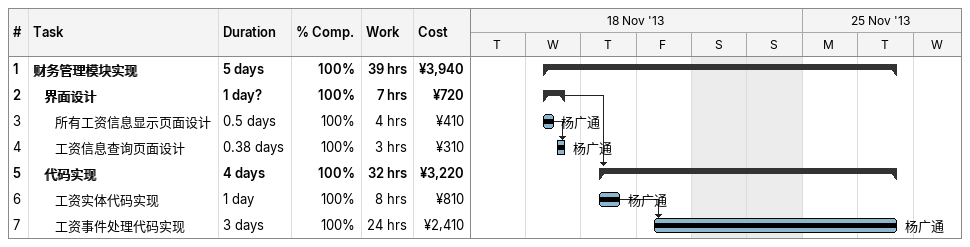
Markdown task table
| ID | Level | Task | Duration | Start | Finish | Predecessors | Resources | % complete | Work (h) | Cost (¥) |
|---|---|---|---|---|---|---|---|---|---|---|
| 1 | 1 | **财务管理模块实现** | 5d | 2013-11-20 | 2013-11-26 |  |  | 100 | 39 | 3940 |
| 2 | 2 | **界面设计** | 1d? | 2013-11-20 | 2013-11-20 |  |  | 100 | 7 | 720 |
| 3 | 3 | 所有工资信息显示页面设计 | 0.5d | 2013-11-20 | 2013-11-20 |  | 杨广通 | 100 | 4 | 410 |
| 4 | 3 | 工资信息查询页面设计 | 0.38d | 2013-11-20 | 2013-11-20 | 3 | 杨广通 | 100 | 3 | 310 |
| 5 | 2 | **代码实现** | 4d | 2013-11-21 | 2013-11-26 | 2 |  | 100 | 32 | 3220 |
| 6 | 3 | 工资实体代码实现 | 1d | 2013-11-21 | 2013-11-21 |  | 杨广通 | 100 | 8 | 810 |
| 7 | 3 | 工资事件处理代码实现 | 3d | 2013-11-22 | 2013-11-26 | 6 | 杨广通 | 100 | 24 | 2410 |
